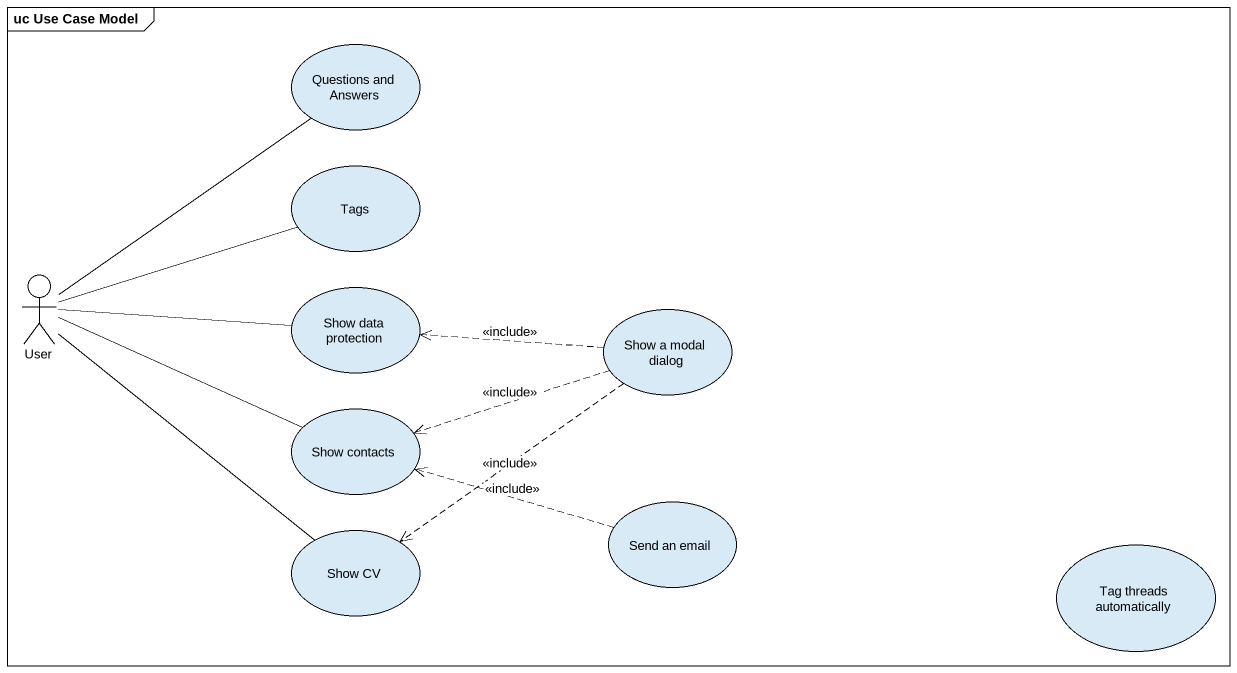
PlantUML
@startuml
mainframe uc Use Case Model
usecase "Questions and Answers" as Questions_and_Answers
usecase Tags
actor User
usecase "Show data protection" as Show_data_protection
usecase "Show a modal dialog" as Show_a_modal_dialog
usecase "Show contacts" as Show_contacts
usecase "Send an email" as Send_an_email
usecase "Show CV" as Show_CV
usecase "Tag threads automatically" as Tag_threads_automatically
Questions_and_Answers -- User
Tags -left- User
Show_data_protection -left- User
Show_a_modal_dialog .left.> Show_data_protection : <<include>>
Show_a_modal_dialog .left.> Show_contacts : <<include>>
Show_a_modal_dialog ..> Show_CV : <<include>>
Show_contacts -left- User
Send_an_email .left.> Show_contacts : <<include>>
Show_CV -up- User
@enduml
